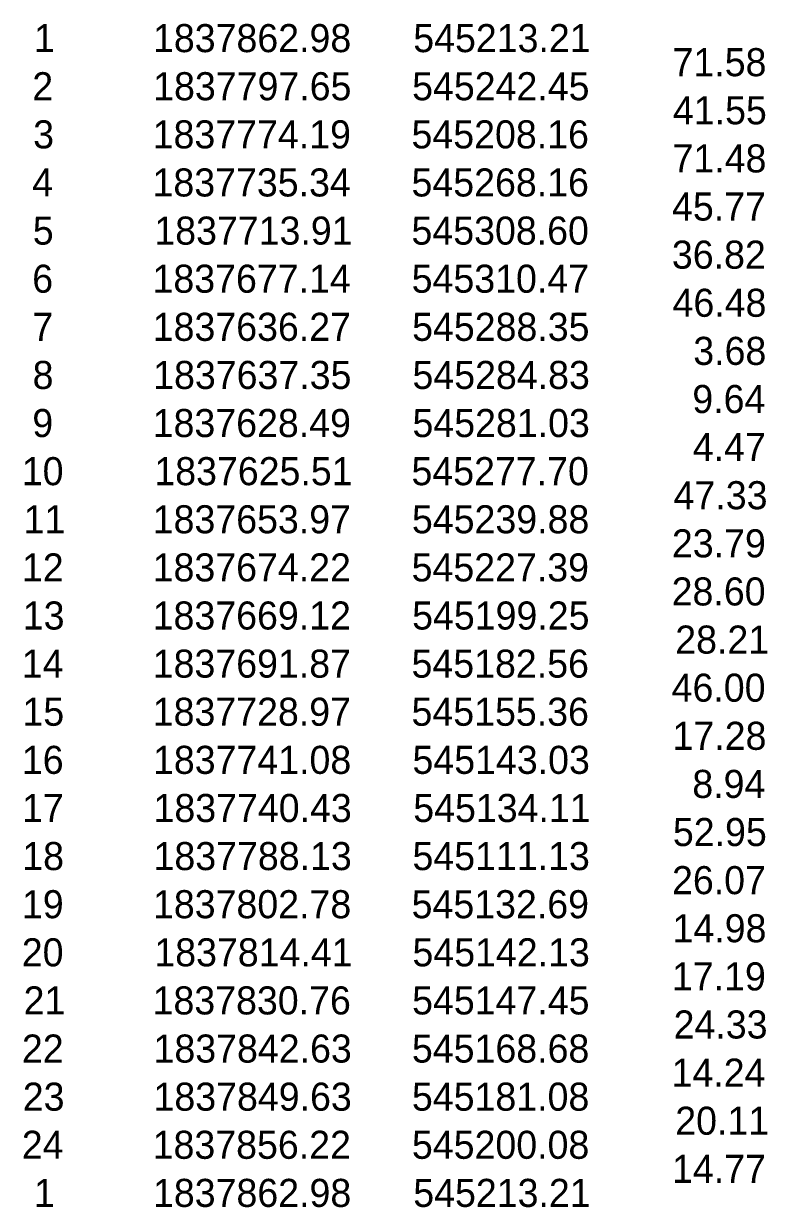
# Model space of a CAD drawing. Extents: x 541880 to 548270, y 1837258 to 1838299.
# Drawn here: x 544194 to 544509, y 1837465 to 1837966 of the extents above; entities that cross this region are included whole.
import ezdxf

# ---------------------------------------------------------------- set-up
doc = ezdxf.new("R2010")
doc.units = 0
doc.layers.add('Level 53', color=7, linetype='Continuous')

msp = doc.modelspace()

# ---------------------------------------------------------------- texts
at = {"layer": 'Level 53'}
for s, height, p in [('1', 11.87, (544198.46, 1837953.95)), ('1837862.98', 11.873, (544248.81, 1837953.95)), ('545213.21', 11.873, (544358.93, 1837953.95)), ('71.58', 11.873, (544468.62, 1837943.77)), ('2', 11.87, (544197.75, 1837933.6)), ('1837797.65', 11.873, (544248.89, 1837933.6)), ('545242.45', 11.873, (544358.44, 1837933.6)), ('41.55', 11.873, (544468.77, 1837923.42)), ('3', 11.87, (544198.12, 1837913.24)), ('1837774.19', 11.873, (544248.68, 1837913.24)), ('545208.16', 11.873, (544358.19, 1837913.24)), ('71.48', 11.873, (544468.62, 1837903.06)), ('4', 11.87, (544197.69, 1837892.89)), ('1837735.34', 11.873, (544248.61, 1837892.89)), ('545268.16', 11.873, (544358.19, 1837892.89)), ('45.77', 11.873, (544468.4, 1837882.71)), ('5', 11.87, (544197.96, 1837872.53)), ('1837713.91', 11.873, (544249.38, 1837872.53)), ('545308.60', 11.873, (544358.17, 1837872.53)), ('36.82', 11.873, (544468.35, 1837862.36)), ('6', 11.87, (544197.72, 1837852.18)), ('1837677.14', 11.873, (544248.61, 1837852.18)), ('545310.47', 11.873, (544358.25, 1837852.18)), ('46.48', 11.873, (544468.62, 1837842)), ('7', 11.87, (544197.78, 1837831.82)), ('1837636.27', 11.873, (544248.7, 1837831.82)), ('545288.35', 11.873, (544358.44, 1837831.82)), ('3.68', 11.873, (544477.39, 1837821.65)), ('8', 11.87, (544197.89, 1837811.47)), ('1837637.35', 11.873, (544248.89, 1837811.47)), ('545284.83', 11.873, (544358.59, 1837811.47)), ('9.64', 11.873, (544476.99, 1837801.29)), ('9', 11.87, (544197.76, 1837791.12)), ('1837628.49', 11.873, (544248.68, 1837791.12)), ('545281.03', 11.873, (544358.59, 1837791.12)), ('4.47', 11.873, (544477.17, 1837780.94)), ('10', 11.873, (544193.31, 1837770.76)), ('1837625.51', 11.873, (544249.38, 1837770.76)), ('545277.70', 11.873, (544358.17, 1837770.76)), ('47.33', 11.873, (544469.08, 1837760.59)), ('11', 11.873, (544194.08, 1837750.41)), ('1837653.97', 11.873, (544248.7, 1837750.41)), ('545239.88', 11.873, (544358.36, 1837750.41)), ('23.79', 11.873, (544468.36, 1837740.23)), ('12', 11.873, (544193.36, 1837730.05)), ('1837674.22', 11.873, (544248.67, 1837730.05)), ('545227.39', 11.873, (544358.23, 1837730.05)), ('28.60', 11.873, (544468.24, 1837719.88)), ('13', 11.873, (544193.73, 1837709.7)), ('1837669.12', 11.873, (544248.67, 1837709.7)), ('545199.25', 11.873, (544358.44, 1837709.7)), ('28.21', 11.873, (544469.77, 1837699.52)), ('14', 11.873, (544193.3, 1837689.35)), ('1837691.87', 11.873, (544248.7, 1837689.35)), ('545182.56', 11.873, (544358.19, 1837689.35)), ('46.00', 11.873, (544468.24, 1837679.17)), ('15', 11.873, (544193.58, 1837668.99)), ('1837728.97', 11.873, (544248.7, 1837668.99)), ('545155.36', 11.873, (544358.19, 1837668.99)), ('17.28', 11.873, (544468.62, 1837658.81)), ('16', 11.873, (544193.34, 1837648.64)), ('1837741.08', 11.873, (544248.81, 1837648.64)), ('545143.03', 11.873, (544358.59, 1837648.64)), ('8.94', 11.873, (544476.99, 1837638.46)), ('17', 11.873, (544193.39, 1837628.28)), ('1837740.43', 11.873, (544249.04, 1837628.28)), ('545134.11', 11.873, (544358.93, 1837628.28)), ('52.95', 11.873, (544468.77, 1837618.11)), ('18', 11.873, (544193.5, 1837607.93)), ('1837788.13', 11.873, (544249.04, 1837607.93)), ('545111.13', 11.873, (544358.59, 1837607.93)), ('26.07', 11.873, (544468.4, 1837597.75)), ('19', 11.873, (544193.37, 1837587.57)), ('1837802.78', 11.873, (544248.81, 1837587.57)), ('545132.69', 11.873, (544358.23, 1837587.57)), ('14.98', 11.873, (544468.62, 1837577.4)), ('20', 11.873, (544193.31, 1837567.22)), ('1837814.41', 11.873, (544249.38, 1837567.22)), ('545142.13', 11.873, (544358.59, 1837567.22)), ('17.19', 11.873, (544468.36, 1837557.04)), ('21', 11.873, (544194.08, 1837546.87)), ('1837830.76', 11.873, (544248.64, 1837546.87)), ('545147.45', 11.873, (544358.44, 1837546.87)), ('24.33', 11.873, (544469.08, 1837536.69)), ('22', 11.873, (544193.36, 1837526.51)), ('1837842.63', 11.873, (544249.04, 1837526.51)), ('545168.68', 11.873, (544358.36, 1837526.51)), ('14.24', 11.873, (544468.22, 1837516.33)), ('23', 11.873, (544193.73, 1837506.16)), ('1837849.63', 11.873, (544249.04, 1837506.16)), ('545181.08', 11.873, (544358.36, 1837506.16)), ('20.11', 11.873, (544469.77, 1837495.98)), ('24', 11.873, (544193.3, 1837485.8)), ('1837856.22', 11.873, (544248.67, 1837485.8)), ('545200.08', 11.873, (544358.36, 1837485.8)), ('14.77', 11.873, (544468.4, 1837475.63)), ('1', 11.87, (544198.46, 1837465.45)), ('1837862.98', 11.873, (544248.81, 1837465.45)), ('545213.21', 11.873, (544358.93, 1837465.45))]:
    msp.add_text(s, height=height, dxfattribs=at).set_placement(p)

doc.saveas('drawing.dxf')
